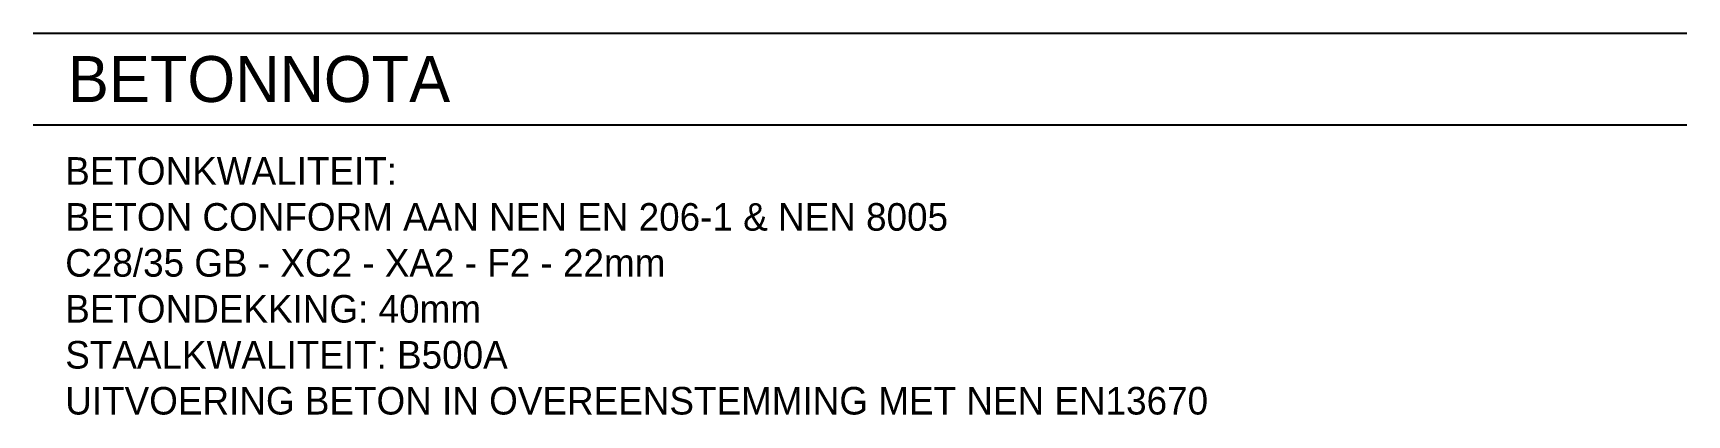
# Model space of a CAD drawing. Header units: millimetres. Extents: x 0 to 180, y -42 to 0.
import ezdxf

# ---------------------------------------------------------------- set-up
doc = ezdxf.new("R2010")
doc.units = ezdxf.units.MM

# ---------------------------------------------------------------- blocks, each defined once
blk = doc.blocks.new('*U1')
at = {"transparency": 33554687}
for p, q in [((0, 0), (180, 0)), ((0, -10), (180, -10))]:
    blk.add_line(p, q, dxfattribs=at)
at = {"color": 6, "transparency": 33554687}
blk.add_attdef('TITEL', (3.79, -7.5), '', height=5, dxfattribs=at)

msp = doc.modelspace()

# ---------------------------------------------------------------- block references
at = {"transparency": 33554687}
msp.add_blockref('*U1', (0, 0), dxfattribs=at).add_auto_attribs({'TITEL': 'BETONNOTA'})

# ---------------------------------------------------------------- texts
at = {"transparency": 33554687, "insert": (3.5, -13.5), "char_height": 3, "attachment_point": 1}
msp.add_mtext('BETONKWALITEIT:\\PBETON CONFORM AAN NEN EN 206-1 & NEN 8005\\PC28/35 GB - XC2 - XA2 - F2 - 22mm\\PBETONDEKKING: 40mm\\PSTAALKWALITEIT: B500A\\PUITVOERING BETON IN OVEREENSTEMMING MET NEN EN13670', dxfattribs=at)

doc.saveas('drawing.dxf')
